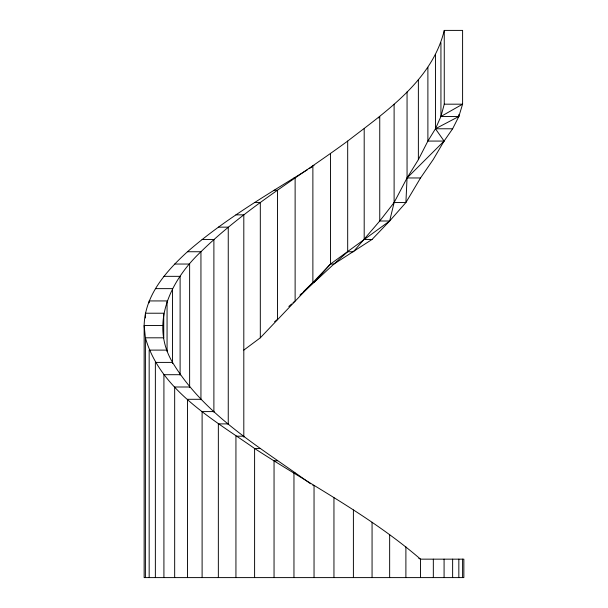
<?xml version="1.0" encoding="UTF-8"?>
<svg xmlns="http://www.w3.org/2000/svg" width="608" height="608" viewBox="0 0 608 608"><rect width="100%" height="100%" fill="white"/><g stroke="black" fill="none" stroke-linecap="round" stroke-linejoin="round"><path stroke-width="0.91" d="M310.559 483.77C261.28 447.876 204.843 415.994 172.55 362.406C149.317 323.464 171.129 279.672 200.944 251.742C244.948 208.734 298.346 177.323 347.685 141.071C386.05 111.363 432.106 80.423 444.258 30.4L462.597 30.4L462.597 104.181L458.835 116.478L452.633 128.774L444.083 141.071L433.329 159.364L420.531 177.962L405.893 202.555L389.652 221L372.066 239.446L333.952 264.039L300.192 295.199M243.808 350.109L260.315 337.812L330.494 264.039L389.652 221L394.113 202.555L394.113 104.181M303.422 291.703L312.877 282.484L314.04 282.484L330.494 264.039L333.952 264.039L347.685 251.742L353.4 251.742L379.749 221L394.113 202.555L407.056 177.962L418.372 159.661L427.888 141.071L435.45 128.774L440.937 116.478L444.258 104.181L444.258 30.4M307.61 169.602C266.372 195.115 224.17 219.769 187.469 251.742C166.296 271.039 144.803 295.275 144.142 325.516L144.142 577.6L463.858 577.6L463.858 559.155L420.531 559.155L418.828 558.364M378.792 118.013L379.749 116.478L379.749 221L389.652 221M435.45 54.994L435.45 128.774L444.083 141.071L407.056 177.962L405.893 202.555L394.113 202.555M300.04 294.994L301.393 293.679M288.8 306.462L291.612 304M293.018 302.769L295.123 300.93L295.123 177.962L293.96 177.962M274.55 321.754L277.506 319.367L277.506 190.258L274.048 190.258M309.221 168.614L312.428 166.645M440.937 42.697L440.937 116.478L462.597 104.181L444.258 104.181M458.835 114.585L458.835 116.478L435.45 128.774L452.633 128.774M440.937 116.478L458.835 116.478M444.083 141.071L427.888 141.071L427.888 67.29M314.04 165.665L312.877 165.665L312.877 282.484M420.531 177.962L407.056 177.962L407.056 91.884M254.6 202.555L260.315 202.555L260.315 337.812M235.934 214.852L243.808 214.852L243.808 437.137M218.348 227.149L228.251 227.149L228.251 424.452M202.107 239.446L213.887 239.446L213.887 412.11M372.066 239.446L364.192 239.446L364.192 128.774M187.469 251.742L200.944 251.742L200.944 399.752M174.671 264.039L189.628 264.039L189.628 387.395M163.917 276.336L180.112 276.336L180.112 375.037M155.367 288.633L172.55 288.633L172.55 363.614M162.625 325.516L144.142 325.516L145.403 337.812L145.403 577.6M163.742 337.812L145.403 337.812C160.368 390.199 212.884 419.193 254.6 448.484C310.293 484.72 369.968 515.576 420.531 559.155L420.531 577.6M167.063 350.109L149.165 350.109L149.165 577.6M172.55 362.406L155.367 362.406L155.367 577.6M180.112 374.703L163.917 374.703L163.917 577.6M189.628 387L174.671 387L174.671 577.6M200.944 399.296L187.469 399.296L187.469 577.6M213.887 411.593L202.107 411.593L202.107 577.6M228.251 423.89L218.348 423.89L218.348 577.6M243.808 436.187L235.934 436.187L235.934 577.6M260.315 448.484L254.6 448.484L254.6 577.6M277.506 460.78L274.048 460.78L274.048 577.6M295.123 473.077L293.96 473.077L293.96 577.6M312.877 485.374L314.04 485.374L314.04 577.6M462.597 559.155L462.597 577.6M458.835 559.155L458.835 577.6M452.633 559.155L452.633 577.6M444.083 559.155L444.083 577.6M433.329 559.155L433.329 577.6M418.372 79.587L418.372 159.661M405.893 546.858L405.893 577.6M389.652 534.561L389.652 577.6M372.066 522.264L372.066 577.6M353.4 509.968L353.4 577.6M347.685 141.071L347.685 251.742M333.952 497.671L333.952 577.6M330.494 153.368L330.494 264.039M167.063 351.242L167.063 300.93L149.165 300.93L149.165 302.822M163.742 337.911L163.742 313.219L145.403 313.219L145.403 317.961"/></g></svg>
